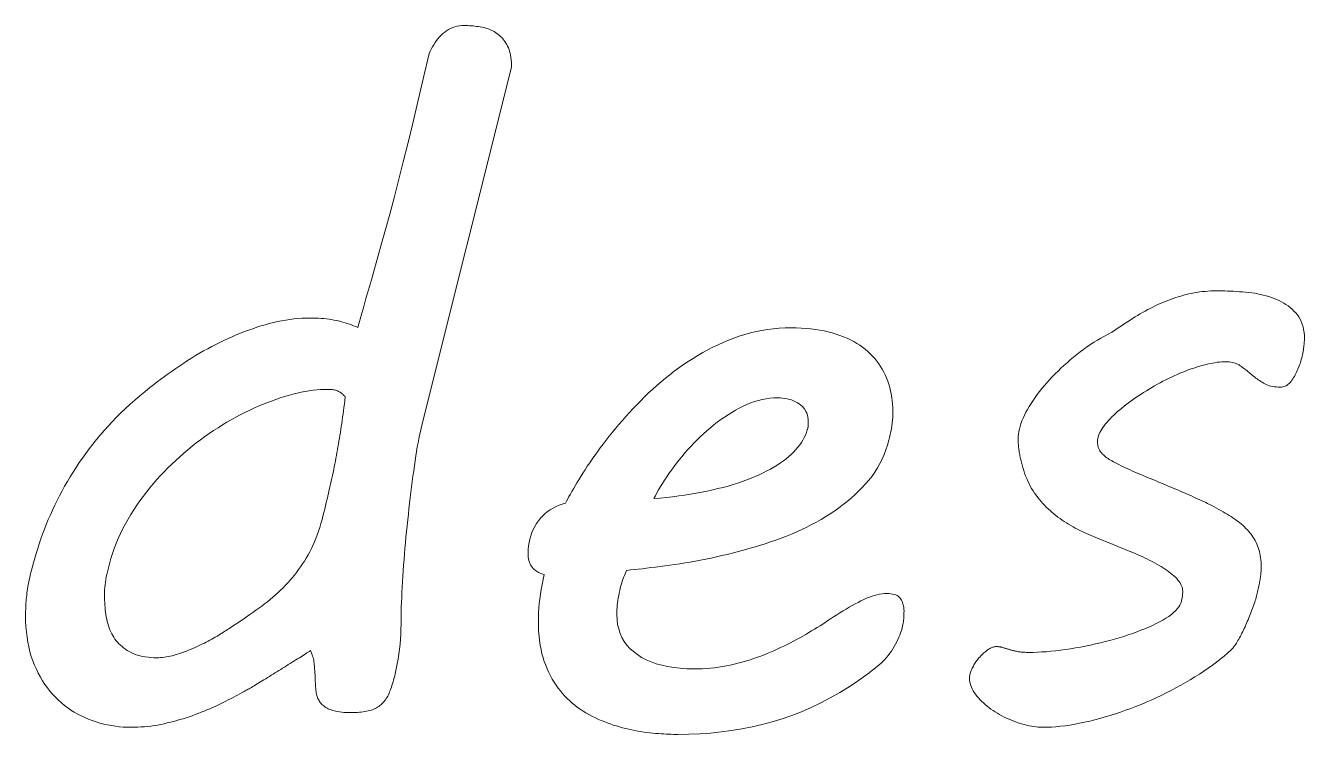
# Model space of a CAD drawing. Extents: x 120.6 to 167.1, y 73.5 to 127.9.
# Drawn here: x 127.3 to 135.59, y 113.66 to 118.26 of the extents above; entities that cross this region are included whole.
import ezdxf

# ---------------------------------------------------------------- set-up
doc = ezdxf.new("R2010")
doc.units = 0

msp = doc.modelspace()

# ---------------------------------------------------------------- linework, layer by layer
at = {"color": 7, "lineweight": 13}
for points in [[(127.330482, 114.70887), (127.338249, 114.740089), (127.346497, 114.771309), (127.355247, 114.802528), (127.364479, 114.833748), (127.374207, 114.864967), (127.384422, 114.896179), (127.395134, 114.927399), (127.406334, 114.958618), (127.41803, 114.989838), (127.430214, 115.021057), (127.442947, 115.052246), (127.456284, 115.083374), (127.47023, 115.114449), (127.484787, 115.145462), (127.499947, 115.176422), (127.515717, 115.207321), (127.532089, 115.238167), (127.549072, 115.268951), (127.566658, 115.299675), (127.584854, 115.330345), (127.603706, 115.360916), (127.623245, 115.391335), (127.643478, 115.421616), (127.664406, 115.451752), (127.686028, 115.481743), (127.708344, 115.511581), (127.731354, 115.541283), (127.755051, 115.570839), (127.779449, 115.60025), (127.804543, 115.629517), (127.830414, 115.658585), (127.857147, 115.687386), (127.88475, 115.715935), (127.913223, 115.744217), (127.942566, 115.77224), (127.972771, 115.800003), (128.003845, 115.827507), (128.035782, 115.854752), (128.068588, 115.881737), (128.102264, 115.908463), (128.125519, 115.926857), (128.149033, 115.945053), (128.172806, 115.963051), (128.196854, 115.980843), (128.221146, 115.998428), (128.245697, 116.015816), (128.270508, 116.032997), (128.295593, 116.04998), (128.320923, 116.066765), (128.346527, 116.083344), (128.372284, 116.099602), (128.398148, 116.115425), (128.424088, 116.130814), (128.450119, 116.145775), (128.476242, 116.160301), (128.502441, 116.174393), (128.528732, 116.188049), (128.555099, 116.201279), (128.581573, 116.214066), (128.608124, 116.226425), (128.63472, 116.238319), (128.661362, 116.249718), (128.688034, 116.260635), (128.714722, 116.271057), (128.74144, 116.280983), (128.768204, 116.290421), (128.794983, 116.29937), (128.821793, 116.307823), (128.848633, 116.315788), (128.875504, 116.323257), (128.902328, 116.330124), (128.929092, 116.336266), (128.95575, 116.341682), (128.98233, 116.346382), (129.00882, 116.350357), (129.035233, 116.353607), (129.061554, 116.35614), (129.087784, 116.357941), (129.113922, 116.359024), (129.139984, 116.35939), (129.158844, 116.35923), (129.177277, 116.358749), (129.195267, 116.357956), (129.21283, 116.356842), (129.22995, 116.355415), (129.246643, 116.353668), (129.262909, 116.351601), (129.278732, 116.349213), (129.294128, 116.346512), (129.309082, 116.343491), (129.323746, 116.340179), (129.338272, 116.336609), (129.352661, 116.332779), (129.366898, 116.32869), (129.380981, 116.324341), (129.394928, 116.319733), (129.408737, 116.314857), (129.422394, 116.309731), (129.435913, 116.304337), (129.44928, 116.298691), (129.456024, 116.322334), (129.464706, 116.352798), (129.475327, 116.390083), (129.4879, 116.434196), (129.502396, 116.48513), (129.518829, 116.542885), (129.537186, 116.60746), (129.557495, 116.678856), (129.579742, 116.757072), (129.603928, 116.842117), (129.629639, 116.934036), (129.656464, 117.03289), (129.684433, 117.138687), (129.713531, 117.251419), (129.743759, 117.371086), (129.775101, 117.497696), (129.807571, 117.631241), (129.841171, 117.771721), (129.875916, 117.919144), (129.911774, 118.073502), (129.918381, 118.088844), (129.925522, 118.103676), (129.933182, 118.117981), (129.94136, 118.131775), (129.950073, 118.145042), (129.95929, 118.157784), (129.969025, 118.170013), (129.979294, 118.181717), (129.990067, 118.192909), (130.001373, 118.203575), (130.013168, 118.213463), (130.025421, 118.222305), (130.038147, 118.23011), (130.051331, 118.23687), (130.064972, 118.242599), (130.079071, 118.247276), (130.093643, 118.250923), (130.108673, 118.253525), (130.124161, 118.255081), (130.140121, 118.2556), (130.151657, 118.255501), (130.163132, 118.255196), (130.174545, 118.254692), (130.185913, 118.253983), (130.197205, 118.253075), (130.20845, 118.251961), (130.219635, 118.250648), (130.230774, 118.24913), (130.241837, 118.247406), (130.252853, 118.245483), (130.263718, 118.243263), (130.274353, 118.240631), (130.28476, 118.237595), (130.294937, 118.234154), (130.304886, 118.230309), (130.31459, 118.226059), (130.324081, 118.221405), (130.333328, 118.216347), (130.342346, 118.210884), (130.351135, 118.205017), (130.359634, 118.19873), (130.367783, 118.192009), (130.37558, 118.18486), (130.383041, 118.177269), (130.390152, 118.16925), (130.396927, 118.160789), (130.403336, 118.151901), (130.409409, 118.142586), (130.415131, 118.132828), (130.420502, 118.122635), (130.425446, 118.111916), (130.429871, 118.100555), (130.433777, 118.088554), (130.437149, 118.075928), (130.440018, 118.06266), (130.442352, 118.048752), (130.444183, 118.034218), (130.44548, 118.019043), (130.446259, 118.003227), (130.446518, 117.986778), (129.865524, 115.665649), (129.860336, 115.645317), (129.855225, 115.623627), (129.850174, 115.600571), (129.845169, 115.576157), (129.840225, 115.550392), (129.835342, 115.523262), (129.830505, 115.494774), (129.825745, 115.464928), (129.82103, 115.433723), (129.816376, 115.401161), (129.811783, 115.367737), (129.807236, 115.333931), (129.802765, 115.299751), (129.79834, 115.26519), (129.793976, 115.230263), (129.789673, 115.194954), (129.785416, 115.159271), (129.781235, 115.123207), (129.7771, 115.086769), (129.773026, 115.049957), (129.769058, 115.013008), (129.765274, 114.976135), (129.761658, 114.939354), (129.758224, 114.902657), (129.754959, 114.866051), (129.751862, 114.829529), (129.748947, 114.793091), (129.746201, 114.756744), (129.743622, 114.720482), (129.741226, 114.684303), (129.739029, 114.648674), (129.737061, 114.614059), (129.735321, 114.58046), (129.733826, 114.547867), (129.732544, 114.516289), (129.731506, 114.485718), (129.730698, 114.456161), (129.730118, 114.42762), (129.729782, 114.400085), (129.72966, 114.373566), (129.729279, 114.341225), (129.728149, 114.308937), (129.726273, 114.276703), (129.723648, 114.24453), (129.720261, 114.212418), (129.716125, 114.180359), (129.711243, 114.148361), (129.705612, 114.116425), (129.699219, 114.084541), (129.692078, 114.052711), (129.688599, 114.039055), (129.685089, 114.025833), (129.681549, 114.013039), (129.677979, 114.000687), (129.674377, 113.988762), (129.670746, 113.977272), (129.667099, 113.966209), (129.663406, 113.955589), (129.659698, 113.945404), (129.655945, 113.935646), (129.652069, 113.926277), (129.647919, 113.917259), (129.643509, 113.908592), (129.63884, 113.900269), (129.633911, 113.892288), (129.628723, 113.884659), (129.623276, 113.877373), (129.617569, 113.870438), (129.611588, 113.863846), (129.605362, 113.857597), (129.598846, 113.8517), (129.59201, 113.846153), (129.584854, 113.84095), (129.577393, 113.836098), (129.569595, 113.831581), (129.561493, 113.827423), (129.553055, 113.823608), (129.544312, 113.820137), (129.535248, 113.817017), (129.525879, 113.81424), (129.516083, 113.811768), (129.505814, 113.809555), (129.495041, 113.80761), (129.483795, 113.805916), (129.472031, 113.804489), (129.459793, 113.803314), (129.447067, 113.802406), (129.433838, 113.801758), (129.42012, 113.801361), (129.405914, 113.801231), (129.389526, 113.801407), (129.373886, 113.801926), (129.359009, 113.802795), (129.344864, 113.804008), (129.331482, 113.805573), (129.318848, 113.80748), (129.306976, 113.809731), (129.295837, 113.812332), (129.285461, 113.815285), (129.275833, 113.818581), (129.266815, 113.822174), (129.25827, 113.826035), (129.250168, 113.830154), (129.242538, 113.834534), (129.235367, 113.839172), (129.228668, 113.84407), (129.222427, 113.849228), (129.216644, 113.854652), (129.211319, 113.860329), (129.206467, 113.866272), (129.202026, 113.872429), (129.197968, 113.878761), (129.19429, 113.885262), (129.190979, 113.891937), (129.188034, 113.898788), (129.185486, 113.905815), (129.183304, 113.91301), (129.181488, 113.92038), (129.180054, 113.927925), (129.179001, 113.935646), (129.178162, 113.943504), (129.177383, 113.951485), (129.176666, 113.959579), (129.175995, 113.967789), (129.1754, 113.976112), (129.17485, 113.98455), (129.174347, 113.993111), (129.17392, 114.001785), (129.173538, 114.010567), (129.173218, 114.01947), (129.172913, 114.028465), (129.172531, 114.037506), (129.172104, 114.046616), (129.1716, 114.055779), (129.171051, 114.064995), (129.170456, 114.07428), (129.169785, 114.083611), (129.169067, 114.09301), (129.168289, 114.102463), (129.16745, 114.111969), (129.166412, 114.121468), (129.16507, 114.130875), (129.163406, 114.140198), (129.161438, 114.149429), (129.159134, 114.158577), (129.156525, 114.167641), (129.15358, 114.17662), (129.15033, 114.185509), (129.146759, 114.194305), (129.142868, 114.203026), (129.135681, 114.198257), (129.12796, 114.193192), (129.11972, 114.187851), (129.110962, 114.182213), (129.101685, 114.176285), (129.091888, 114.170074), (129.081558, 114.163567), (129.070724, 114.156776), (129.059372, 114.149689), (129.047485, 114.142319), (129.035324, 114.134789), (129.023148, 114.127235), (129.010941, 114.119644), (128.998688, 114.11203), (128.98642, 114.104385), (128.974121, 114.09671), (128.961792, 114.089005), (128.949432, 114.081276), (128.937057, 114.073509), (128.924637, 114.06572), (128.912277, 114.057976), (128.90007, 114.050346), (128.888, 114.042831), (128.876068, 114.035431), (128.864288, 114.028145), (128.852661, 114.020973), (128.841171, 114.013924), (128.829819, 114.006981), (128.818619, 114.00016), (128.807571, 113.993454), (128.796875, 113.987), (128.786758, 113.980911), (128.777222, 113.975204), (128.76825, 113.969872), (128.759872, 113.964912), (128.752075, 113.960327), (128.744843, 113.956123), (128.73819, 113.952293), (128.732117, 113.948837), (128.726639, 113.945763), (128.713165, 113.938202), (128.699341, 113.930557), (128.685181, 113.922829), (128.67067, 113.915009), (128.655807, 113.907104), (128.64061, 113.899109), (128.625061, 113.891029), (128.609161, 113.882866), (128.592911, 113.874611), (128.576324, 113.866272), (128.559433, 113.857948), (128.542267, 113.849739), (128.524857, 113.841644), (128.507187, 113.833664), (128.489243, 113.825806), (128.471054, 113.818054), (128.452591, 113.810425), (128.433868, 113.80291), (128.414902, 113.795509), (128.39566, 113.788223), (128.376205, 113.781128), (128.356583, 113.774292), (128.336777, 113.767715), (128.316803, 113.761398), (128.296661, 113.755348), (128.276337, 113.74955), (128.255844, 113.744019), (128.235184, 113.738739), (128.21434, 113.733727), (128.193329, 113.728966), (128.172211, 113.724579), (128.151062, 113.720642), (128.129883, 113.717178), (128.108688, 113.714172), (128.087448, 113.711624), (128.066193, 113.709541), (128.044907, 113.707924), (128.02359, 113.706772), (128.002243, 113.706078), (127.980865, 113.705849), (127.954926, 113.706276), (127.929123, 113.707581), (127.903473, 113.709747), (127.87796, 113.712784), (127.852592, 113.716682), (127.827377, 113.721451), (127.802299, 113.727089), (127.777367, 113.733597), (127.752579, 113.740967), (127.727943, 113.749207), (127.703629, 113.758339), (127.67984, 113.768394), (127.65657, 113.779381), (127.63382, 113.79129), (127.611595, 113.804123), (127.58989, 113.817886), (127.568695, 113.832565), (127.548027, 113.848175), (127.527885, 113.864708), (127.508255, 113.882172), (127.489281, 113.900566), (127.471085, 113.919922), (127.453667, 113.940224), (127.437035, 113.961487), (127.421181, 113.983704), (127.406105, 114.006866), (127.391808, 114.030991), (127.378296, 114.056068), (127.365562, 114.0821), (127.353607, 114.109077), (127.342628, 114.137016), (127.332802, 114.165909), (127.324127, 114.195755), (127.316612, 114.226555), (127.310249, 114.258308), (127.305046, 114.291016), (127.301003, 114.324677), (127.298111, 114.359291), (127.296379, 114.394859), (127.295799, 114.431381), (127.295868, 114.444664), (127.296089, 114.457916), (127.296448, 114.471138), (127.296959, 114.484337), (127.297607, 114.497498), (127.298401, 114.510635), (127.299339, 114.523743), (127.300423, 114.536827), (127.301651, 114.549881), (127.303024, 114.562897), (127.304604, 114.576065), (127.306435, 114.589554), (127.308533, 114.603355), (127.31089, 114.61747), (127.313507, 114.631912), (127.316383, 114.646667), (127.319519, 114.661743), (127.322914, 114.677132), (127.326569, 114.692848)], [(133.588577, 114.229042), (133.593155, 114.228981), (133.597656, 114.228806), (133.602051, 114.228516), (133.606384, 114.228111), (133.610611, 114.227592), (133.614761, 114.226959), (133.61882, 114.226204), (133.622803, 114.225342), (133.626678, 114.224358), (133.630493, 114.223259), (133.634293, 114.222084), (133.638168, 114.220886), (133.642151, 114.219658), (133.64621, 114.218399), (133.65036, 114.217117), (133.654587, 114.215797), (133.65892, 114.214455), (133.66333, 114.213081), (133.667816, 114.211678), (133.672394, 114.210251), (133.677078, 114.208817), (133.681885, 114.20742), (133.686798, 114.206047), (133.691818, 114.204697), (133.696976, 114.203384), (133.702225, 114.202095), (133.707611, 114.200844), (133.713104, 114.199615), (133.718704, 114.19841), (133.724426, 114.197243), (133.730377, 114.196144), (133.736679, 114.19516), (133.743332, 114.19429), (133.750336, 114.193542), (133.757675, 114.192909), (133.765366, 114.192383), (133.773392, 114.191978), (133.781784, 114.191689), (133.790512, 114.191521), (133.799591, 114.19146), (133.827057, 114.19175), (133.855133, 114.192619), (133.883835, 114.194061), (133.913132, 114.196083), (133.943024, 114.198685), (133.973541, 114.201866), (134.004654, 114.205627), (134.036377, 114.209961), (134.06871, 114.214874), (134.101654, 114.220367), (134.134705, 114.226318), (134.167374, 114.23262), (134.199677, 114.239273), (134.231613, 114.246269), (134.263153, 114.253609), (134.294327, 114.261299), (134.325134, 114.269333), (134.35556, 114.277718), (134.385605, 114.286446), (134.415283, 114.295525), (134.444336, 114.304901), (134.472565, 114.314545), (134.499954, 114.32444), (134.526505, 114.334602), (134.552216, 114.345024), (134.577087, 114.355705), (134.60112, 114.366646), (134.624329, 114.377846), (134.646683, 114.389305), (134.668198, 114.401024), (134.688385, 114.412926), (134.706757, 114.424904), (134.723312, 114.436974), (134.738037, 114.449127), (134.750946, 114.461365), (134.762024, 114.473694), (134.771286, 114.486115), (134.778732, 114.498611), (134.784363, 114.5112), (134.788162, 114.52388), (134.78981, 114.530724), (134.791275, 114.537407), (134.792587, 114.543907), (134.793716, 114.55024), (134.794662, 114.556396), (134.795441, 114.562378), (134.796051, 114.568192), (134.796478, 114.573822), (134.796738, 114.579292), (134.796829, 114.584579), (134.796356, 114.59436), (134.794922, 114.604057), (134.792542, 114.61367), (134.7892, 114.623199), (134.784912, 114.632637), (134.779663, 114.641983), (134.773468, 114.651253), (134.766312, 114.660431), (134.758194, 114.669518), (134.74913, 114.67852), (134.739349, 114.687439), (134.72908, 114.696274), (134.718307, 114.705017), (134.707047, 114.713669), (134.695297, 114.722244), (134.68306, 114.730728), (134.670319, 114.73912), (134.657104, 114.747437), (134.643387, 114.755653), (134.629181, 114.763794), (134.614609, 114.771828), (134.599808, 114.779747), (134.584778, 114.787552), (134.569519, 114.795242), (134.554016, 114.802818), (134.5383, 114.810272), (134.522339, 114.817619), (134.506149, 114.824844), (134.489731, 114.831955), (134.473083, 114.838951), (134.456436, 114.845825), (134.440018, 114.852592), (134.423828, 114.859238), (134.407883, 114.865776), (134.392151, 114.872192), (134.376663, 114.878494), (134.361389, 114.884674), (134.346359, 114.890747), (134.331558, 114.896706), (134.317001, 114.902542), (134.218719, 114.943008), (134.20372, 114.948921), (134.188766, 114.955093), (134.173889, 114.961525), (134.159058, 114.968216), (134.144287, 114.975166), (134.129578, 114.982376), (134.114914, 114.989853), (134.100327, 114.997581), (134.085785, 115.005577), (134.071304, 115.013824), (134.056946, 115.022339), (134.042801, 115.031113), (134.028854, 115.040146), (134.015106, 115.049438), (134.001556, 115.05899), (133.98822, 115.06881), (133.975082, 115.07888), (133.962143, 115.089218), (133.949417, 115.099808), (133.93689, 115.110664), (133.924606, 115.121834), (133.912613, 115.133385), (133.900894, 115.145309), (133.889481, 115.157608), (133.878357, 115.17028), (133.867508, 115.183334), (133.856964, 115.196754), (133.846695, 115.210564), (133.836731, 115.224739), (133.827042, 115.239296), (133.817749, 115.25425), (133.808945, 115.269646), (133.800644, 115.285469), (133.792816, 115.301727), (133.785492, 115.31842), (133.778656, 115.335548), (133.772308, 115.353111), (133.766464, 115.371101), (133.761093, 115.389534), (133.756226, 115.408394), (133.753952, 115.416489), (133.75177, 115.424576), (133.74968, 115.432671), (133.747665, 115.440765), (133.745743, 115.44886), (133.743912, 115.456955), (133.742157, 115.46505), (133.740494, 115.473137), (133.738922, 115.481232), (133.737442, 115.489326), (133.736069, 115.497482), (133.734833, 115.505745), (133.733749, 115.51413), (133.732819, 115.522629), (133.73201, 115.531242), (133.731369, 115.53997), (133.730865, 115.548813), (133.730499, 115.557777), (133.730286, 115.566849), (133.730209, 115.576042), (133.730713, 115.591293), (133.732239, 115.606972), (133.734756, 115.623085), (133.738312, 115.639633), (133.742859, 115.656616), (133.748428, 115.674034), (133.75499, 115.691887), (133.762589, 115.710167), (133.771179, 115.728882), (133.780792, 115.748032), (133.79126, 115.767387), (133.802414, 115.786713), (133.81427, 115.806007), (133.826813, 115.825272), (133.840057, 115.844505), (133.853989, 115.863716), (133.868607, 115.882896), (133.883926, 115.902046), (133.899948, 115.921165), (133.916656, 115.940254), (133.933945, 115.959244), (133.951691, 115.978065), (133.969894, 115.996712), (133.988571, 116.015182), (134.007706, 116.033478), (134.027298, 116.051598), (134.047363, 116.06955), (134.067886, 116.087326), (134.088867, 116.104935), (134.110321, 116.12236), (134.132095, 116.13942), (134.154083, 116.155891), (134.17627, 116.171791), (134.198654, 116.187111), (134.221252, 116.201851), (134.244034, 116.216019), (134.267029, 116.229599), (134.290222, 116.242607), (134.313629, 116.255043), (134.337234, 116.266891), (134.354523, 116.278915), (134.371689, 116.29071), (134.388733, 116.302269), (134.405685, 116.313606), (134.422501, 116.324699), (134.439209, 116.335571), (134.455795, 116.346207), (134.472275, 116.356613), (134.488632, 116.366791), (134.504883, 116.376732), (134.521088, 116.386414), (134.537323, 116.395813), (134.553574, 116.404915), (134.56987, 116.413734), (134.586182, 116.422256), (134.602524, 116.430496), (134.618896, 116.438446), (134.6353, 116.446106), (134.651733, 116.453476), (134.668198, 116.460556), (134.684708, 116.467354), (134.701263, 116.473854), (134.717896, 116.480072), (134.734573, 116.485992), (134.751312, 116.491631), (134.768097, 116.496979), (134.784958, 116.502037), (134.801865, 116.506805), (134.818832, 116.511292), (134.835846, 116.51548), (134.853012, 116.519325), (134.870361, 116.522766), (134.887924, 116.525803), (134.905685, 116.528427), (134.92366, 116.530655), (134.941818, 116.532478), (134.96019, 116.53389), (134.97876, 116.534904), (134.997543, 116.535515), (135.01651, 116.535713), (135.033997, 116.535629), (135.051773, 116.53537), (135.069839, 116.534935), (135.088196, 116.534325), (135.106842, 116.533546), (135.125778, 116.532593), (135.145004, 116.531464), (135.164505, 116.530167), (135.184311, 116.528687), (135.204407, 116.527039), (135.224457, 116.525078), (135.244171, 116.522652), (135.26355, 116.51976), (135.282562, 116.516403), (135.301239, 116.512589), (135.319565, 116.508308), (135.33754, 116.503571), (135.355179, 116.498367), (135.372467, 116.492699), (135.389404, 116.486572), (135.405884, 116.479912), (135.421829, 116.472641), (135.437225, 116.464767), (135.452072, 116.456284), (135.466354, 116.447189), (135.480103, 116.437492), (135.493301, 116.427185), (135.505951, 116.416275), (135.518036, 116.404755), (135.529587, 116.392632), (135.540298, 116.379784), (135.549881, 116.366096), (135.558334, 116.35157), (135.565659, 116.336205), (135.571869, 116.320007), (135.576935, 116.302963), (135.580887, 116.285088), (135.58371, 116.266373), (135.585388, 116.246819), (135.585953, 116.226425), (135.585876, 116.219864), (135.585602, 116.212898), (135.585175, 116.205521), (135.584564, 116.197746), (135.583786, 116.189568), (135.58284, 116.180984), (135.581711, 116.171997), (135.580414, 116.162598), (135.578934, 116.152802), (135.577286, 116.142593), (135.575439, 116.132187), (135.573349, 116.12178), (135.571045, 116.111382), (135.568497, 116.100975), (135.56572, 116.090569), (135.562714, 116.080162), (135.559479, 116.069756), (135.556015, 116.059349), (135.552307, 116.048943), (135.548386, 116.038536), (135.54425, 116.028275), (135.539932, 116.018303), (135.535461, 116.008621), (135.530807, 115.999222), (135.52597, 115.99012), (135.520981, 115.9813), (135.515808, 115.972778), (135.510452, 115.964539), (135.504929, 115.956589), (135.499237, 115.948929), (135.493347, 115.941788), (135.487213, 115.935402), (135.48085, 115.929764), (135.474258, 115.924881), (135.467438, 115.920746), (135.460388, 115.917366), (135.45311, 115.914734), (135.445587, 115.912857), (135.437851, 115.911728), (135.429871, 115.911354), (135.416794, 115.911613), (135.404205, 115.912392), (135.392059, 115.913689), (135.380386, 115.915512), (135.369171, 115.917854), (135.358414, 115.920715), (135.348114, 115.924095), (135.338287, 115.928001), (135.328934, 115.932426), (135.320023, 115.937363), (135.311432, 115.942612), (135.303024, 115.947945), (135.294785, 115.953362), (135.286728, 115.95887), (135.278839, 115.964462), (135.271118, 115.970146), (135.263565, 115.975914), (135.256195, 115.981766), (135.249008, 115.987701), (135.241974, 115.993729), (135.235016, 115.999756), (135.227982, 116.005699), (135.220901, 116.011551), (135.21376, 116.017319), (135.206573, 116.023003), (135.19931, 116.028595), (135.192001, 116.034096), (135.184631, 116.03952), (135.1772, 116.044853), (135.169708, 116.050095), (135.162018, 116.055038), (135.153992, 116.059464), (135.145599, 116.063362), (135.136871, 116.06675), (135.127808, 116.069611), (135.118378, 116.071953), (135.108612, 116.073769), (135.098495, 116.075073), (135.088028, 116.075851), (135.077209, 116.076111), (135.063705, 116.075867), (135.049759, 116.075134), (135.03537, 116.073898), (135.020569, 116.072182), (135.00531, 116.069969), (134.989624, 116.067268), (134.973511, 116.064072), (134.95697, 116.060387), (134.939987, 116.056213), (134.922577, 116.051544), (134.904892, 116.046455), (134.887131, 116.041023), (134.869278, 116.03524), (134.851349, 116.029114), (134.833328, 116.022636), (134.815216, 116.015816), (134.797012, 116.008644), (134.778732, 116.001129), (134.760361, 115.993271), (134.741913, 115.985062), (134.72345, 115.976547), (134.705078, 115.967773), (134.686798, 115.95874), (134.66861, 115.949448), (134.650497, 115.939896), (134.632477, 115.930084), (134.614532, 115.920006), (134.596695, 115.909676), (134.578918, 115.899078), (134.561249, 115.888229), (134.543793, 115.877213), (134.526672, 115.866142), (134.509918, 115.855011), (134.4935, 115.843826), (134.477417, 115.832581), (134.4617, 115.821281), (134.44632, 115.809921), (134.43129, 115.7985), (134.416611, 115.787025), (134.402267, 115.775497), (134.388382, 115.763947), (134.375046, 115.752426), (134.362244, 115.740936), (134.350006, 115.729477), (134.338318, 115.71804), (134.327179, 115.706642), (134.316574, 115.695267), (134.306534, 115.683922), (134.297043, 115.672607), (134.288086, 115.661316), (134.279846, 115.650146), (134.272476, 115.639175), (134.265976, 115.62841), (134.260345, 115.617844), (134.255569, 115.607483), (134.251663, 115.597321), (134.248642, 115.587364), (134.24646, 115.577606), (134.245163, 115.568054), (134.244736, 115.558701), (134.245056, 115.549049), (134.246002, 115.539742), (134.247589, 115.530777), (134.249817, 115.522163), (134.252686, 115.513901), (134.25618, 115.505974), (134.260315, 115.498405), (134.265076, 115.49118), (134.270493, 115.484299), (134.276535, 115.477768), (134.283066, 115.471489), (134.289948, 115.465393), (134.297165, 115.459465), (134.304733, 115.453712), (134.312668, 115.448135), (134.320923, 115.442734), (134.329544, 115.4375), (134.338501, 115.432442), (134.347809, 115.427559), (134.357468, 115.422844), (134.370377, 115.415909), (134.383652, 115.408966), (134.397308, 115.402031), (134.411346, 115.395096), (134.425751, 115.388161), (134.440536, 115.381218), (134.455704, 115.374283), (134.471237, 115.367348), (134.487152, 115.360405), (134.503433, 115.35347), (134.519928, 115.346535), (134.536453, 115.339592), (134.552994, 115.332657), (134.56958, 115.325722), (134.586182, 115.318787), (134.602814, 115.311844), (134.619476, 115.304909), (134.636169, 115.297974), (134.652893, 115.291031), (134.669647, 115.284096), (134.686371, 115.277161), (134.703003, 115.270226), (134.719559, 115.263283), (134.736008, 115.256348), (134.752396, 115.249413), (134.768677, 115.24247), (134.784882, 115.235535), (134.800995, 115.2286), (134.817017, 115.221657), (134.832962, 115.214722), (134.848648, 115.20784), (134.863892, 115.20108), (134.878708, 115.194427), (134.893082, 115.187897), (134.907028, 115.18148), (134.920547, 115.175179), (134.933624, 115.168991), (134.946274, 115.162926), (134.958481, 115.156967), (134.970261, 115.151131), (134.985718, 115.143051), (135.000854, 115.135002), (135.015656, 115.126976), (135.030151, 115.118988), (135.044342, 115.111023), (135.058197, 115.103088), (135.071747, 115.095184), (135.084961, 115.087303), (135.09787, 115.07946), (135.110458, 115.07164), (135.122696, 115.063766), (135.134567, 115.05574), (135.146057, 115.047577), (135.157166, 115.039268), (135.167908, 115.030807), (135.178268, 115.022209), (135.188263, 115.013466), (135.197876, 115.004578), (135.207108, 114.995544), (135.215958, 114.986366), (135.224426, 114.977005), (135.232498, 114.967407), (135.240158, 114.957581), (135.247406, 114.947517), (135.254257, 114.937225), (135.260712, 114.926704), (135.266754, 114.915955), (135.272385, 114.904968), (135.277618, 114.893753), (135.28244, 114.882309), (135.286835, 114.870544), (135.290771, 114.858376), (135.294235, 114.845802), (135.297241, 114.832817), (135.299789, 114.819435), (135.301865, 114.805649), (135.303497, 114.791458), (135.304642, 114.776855), (135.305344, 114.761856), (135.305573, 114.746452), (135.305511, 114.738937), (135.305344, 114.731422), (135.305054, 114.723907), (135.304642, 114.716385), (135.304123, 114.70887), (135.303497, 114.701355), (135.302734, 114.69384), (135.301865, 114.686325), (135.300888, 114.67881), (135.299789, 114.671295), (135.298584, 114.663666), (135.297241, 114.6558), (135.295807, 114.647705), (135.294235, 114.639381), (135.292572, 114.630829), (135.290771, 114.62204), (135.288864, 114.613022), (135.286835, 114.603775), (135.284698, 114.594292), (135.28244, 114.584579), (135.280579, 114.57576), (135.278458, 114.566658), (135.276077, 114.557266), (135.273422, 114.547577), (135.270523, 114.537605), (135.267365, 114.527344), (135.263931, 114.516792), (135.260254, 114.505959), (135.256302, 114.494827), (135.25209, 114.483406), (135.247726, 114.471863), (135.243317, 114.460342), (135.238831, 114.448853), (135.234283, 114.437393), (135.229691, 114.425957), (135.225037, 114.414558), (135.220322, 114.403183), (135.215561, 114.391838), (135.210724, 114.380516), (135.205841, 114.369232), (135.200912, 114.35807), (135.195953, 114.347145), (135.190979, 114.336449), (135.185959, 114.325989), (135.180908, 114.315758), (135.175842, 114.305756), (135.170746, 114.295982), (135.165604, 114.286446), (135.160446, 114.277138), (135.155258, 114.268059), (135.150146, 114.259407), (135.145203, 114.25135), (135.140427, 114.243912), (135.135834, 114.237076), (135.131409, 114.230843), (135.127167, 114.22522), (135.123093, 114.220207), (135.119186, 114.215797), (135.115463, 114.211998), (135.111908, 114.208801), (135.088959, 114.188126), (135.065186, 114.167702), (135.040619, 114.147537), (135.015244, 114.12764), (134.989059, 114.107994), (134.962051, 114.088615), (134.93425, 114.069496), (134.90564, 114.050629), (134.876205, 114.032028), (134.845978, 114.013687), (134.815201, 113.995712), (134.784164, 113.978195), (134.752884, 113.961143), (134.721329, 113.94455), (134.689514, 113.928421), (134.65744, 113.91275), (134.625122, 113.897545), (134.592529, 113.882805), (134.559677, 113.868523), (134.526566, 113.854706), (134.493317, 113.8414), (134.460083, 113.828636), (134.426834, 113.816422), (134.3936, 113.804764), (134.360352, 113.793648), (134.327118, 113.783081), (134.293869, 113.773064), (134.260635, 113.763596), (134.227386, 113.754684), (134.194153, 113.746315), (134.161179, 113.738625), (134.128769, 113.731743), (134.096893, 113.725677), (134.065582, 113.720413), (134.034805, 113.715965), (134.004578, 113.712318), (133.974915, 113.709488), (133.945786, 113.707466), (133.917221, 113.706253), (133.889191, 113.705849), (133.875168, 113.706123), (133.86087, 113.70694), (133.846268, 113.708313), (133.831375, 113.710236), (133.816208, 113.712708), (133.800735, 113.715729), (133.784988, 113.719299), (133.768951, 113.723419), (133.752609, 113.728088), (133.735992, 113.733307), (133.71936, 113.738968), (133.702988, 113.74498), (133.686859, 113.751343), (133.671005, 113.758049), (133.655411, 113.765099), (133.640076, 113.772499), (133.625015, 113.780251), (133.610199, 113.788345), (133.595642, 113.796783), (133.581345, 113.805573), (133.567413, 113.814659), (133.55394, 113.824013), (133.540939, 113.833626), (133.528397, 113.843491), (133.516312, 113.853622), (133.504684, 113.864014), (133.49353, 113.874672), (133.482834, 113.885582), (133.472595, 113.896751), (133.46283, 113.908188), (133.453766, 113.919746), (133.445663, 113.931313), (133.438507, 113.942871), (133.432312, 113.954437), (133.427063, 113.965996), (133.422775, 113.977562), (133.419434, 113.98912), (133.417053, 114.000687), (133.415619, 114.012245), (133.415131, 114.023811), (133.415314, 114.029663), (133.415833, 114.03566), (133.416702, 114.041801), (133.417908, 114.048088), (133.419479, 114.05452), (133.421387, 114.061096), (133.42363, 114.067818), (133.426239, 114.074684), (133.429184, 114.081688), (133.43248, 114.088844), (133.436035, 114.096016), (133.439758, 114.103065), (133.443665, 114.110008), (133.447739, 114.116829), (133.451996, 114.123535), (133.456421, 114.130119), (133.461014, 114.136597), (133.465775, 114.14296), (133.470718, 114.1492), (133.475845, 114.155327), (133.481079, 114.161316), (133.48642, 114.167122), (133.491837, 114.17276), (133.497345, 114.178223), (133.502945, 114.18351), (133.508621, 114.188629), (133.514389, 114.193573), (133.520233, 114.198341), (133.526184, 114.202934), (133.532211, 114.207359), (133.538239, 114.211479), (133.544174, 114.215164), (133.550034, 114.218414), (133.555786, 114.221237), (133.561478, 114.223618), (133.567062, 114.225571), (133.572571, 114.227089), (133.577988, 114.228172), (133.583328, 114.228821)], [(130.553467, 114.833168), (130.554138, 114.857651), (130.556137, 114.881386), (130.559464, 114.904366), (130.564117, 114.92659), (130.570099, 114.948067), (130.577408, 114.968796), (130.586044, 114.98877), (130.596024, 115.007988), (130.60733, 115.026459), (130.619949, 115.044182), (130.633682, 115.060944), (130.648285, 115.076553), (130.663742, 115.091003), (130.680084, 115.104301), (130.697281, 115.11644), (130.715347, 115.127426), (130.734283, 115.137253), (130.754074, 115.145927), (130.77475, 115.153442), (130.79628, 115.159805), (130.802994, 115.172966), (130.810394, 115.187035), (130.818481, 115.201988), (130.827271, 115.217842), (130.836746, 115.234596), (130.846924, 115.252243), (130.857788, 115.270782), (130.869354, 115.290222), (130.881607, 115.310562), (130.894562, 115.331795), (130.908173, 115.353661), (130.922424, 115.3759), (130.937317, 115.398521), (130.952835, 115.421516), (130.968994, 115.444885), (130.985794, 115.468628), (131.00322, 115.492752), (131.021286, 115.51725), (131.039978, 115.542122), (131.059326, 115.567375), (131.079254, 115.592827), (131.099731, 115.618301), (131.120758, 115.643814), (131.142334, 115.66935), (131.164474, 115.694916), (131.187149, 115.720512), (131.210373, 115.74614), (131.234146, 115.771797), (131.258469, 115.797478), (131.28334, 115.823189), (131.308746, 115.848686), (131.334686, 115.873718), (131.36113, 115.898285), (131.388092, 115.922394), (131.415588, 115.946037), (131.443588, 115.969223), (131.472122, 115.991943), (131.501175, 116.014198), (131.530746, 116.035995), (131.560837, 116.057327), (131.591415, 116.078033), (131.622467, 116.097969), (131.653976, 116.117119), (131.685944, 116.135483), (131.718369, 116.153076), (131.751266, 116.169884), (131.784622, 116.185913), (131.818451, 116.201157), (131.852722, 116.21563), (131.887466, 116.229317), (131.922668, 116.241943), (131.958298, 116.25325), (131.994354, 116.263222), (132.030838, 116.271866), (132.067764, 116.279175), (132.105133, 116.285156), (132.142929, 116.28981), (132.181152, 116.293137), (132.219818, 116.295135), (132.258911, 116.295799), (132.292007, 116.295395), (132.324234, 116.294174), (132.355606, 116.292152), (132.386093, 116.289322), (132.415726, 116.285683), (132.444489, 116.281227), (132.472382, 116.27597), (132.499405, 116.269897), (132.525558, 116.263016), (132.550858, 116.255325), (132.575287, 116.246918), (132.598846, 116.237869), (132.621536, 116.228188), (132.643356, 116.217865), (132.664307, 116.206909), (132.684402, 116.19532), (132.703629, 116.18309), (132.721985, 116.170227), (132.739471, 116.156731), (132.756088, 116.142593), (132.771866, 116.127869), (132.78685, 116.112595), (132.80101, 116.096764), (132.814362, 116.080391), (132.826904, 116.063469), (132.838638, 116.04599), (132.849564, 116.027969), (132.85968, 116.009399), (132.868988, 115.99028), (132.877487, 115.970604), (132.885178, 115.9505), (132.892059, 115.930084), (132.898132, 115.90934), (132.903397, 115.888283), (132.907837, 115.866905), (132.911484, 115.845215), (132.914322, 115.823204), (132.916336, 115.800873), (132.917557, 115.778229), (132.917953, 115.755257), (132.917694, 115.735687), (132.916916, 115.716293), (132.915619, 115.697075), (132.913803, 115.678024), (132.911453, 115.659149), (132.9086, 115.64045), (132.905212, 115.621918), (132.901306, 115.603561), (132.896881, 115.585381), (132.891937, 115.567375), (132.883163, 115.5354), (132.872986, 115.504242), (132.86142, 115.473892), (132.848465, 115.444351), (132.834137, 115.415619), (132.818405, 115.387695), (132.8013, 115.36058), (132.782791, 115.334274), (132.762909, 115.308784), (132.741638, 115.284096), (132.719284, 115.260117), (132.696136, 115.236748), (132.672211, 115.213989), (132.647522, 115.191833), (132.62204, 115.17028), (132.595779, 115.149338), (132.568741, 115.129005), (132.540909, 115.109276), (132.512314, 115.090157), (132.482925, 115.07164), (132.452896, 115.053734), (132.422348, 115.03643), (132.391266, 115.019737), (132.35968, 115.003654), (132.32756, 114.988174), (132.294922, 114.973305), (132.261765, 114.959038), (132.228104, 114.945381), (132.193909, 114.932327), (132.15918, 114.919884), (132.124207, 114.907944), (132.089233, 114.896416), (132.05426, 114.885284), (132.019287, 114.874557), (131.984299, 114.864243), (131.949326, 114.854324), (131.914352, 114.844818), (131.879379, 114.835709), (131.844406, 114.827011), (131.809433, 114.818718), (131.774582, 114.810806), (131.73999, 114.803276), (131.705673, 114.796127), (131.6716, 114.789345), (131.637802, 114.782944), (131.604248, 114.776917), (131.570969, 114.771263), (131.537949, 114.765991), (131.505173, 114.761093), (131.472672, 114.756569), (131.440735, 114.752335), (131.409653, 114.748299), (131.379456, 114.744469), (131.350113, 114.740845), (131.32164, 114.737419), (131.294037, 114.734192), (131.267303, 114.731171), (131.241425, 114.728355), (131.216431, 114.725739), (131.192291, 114.723328), (131.187164, 114.712646), (131.182175, 114.701416), (131.177338, 114.689636), (131.172638, 114.677307), (131.168076, 114.664429), (131.163666, 114.651001), (131.159409, 114.637032), (131.155289, 114.622505), (131.151321, 114.60743), (131.147491, 114.591805), (131.143921, 114.575951), (131.140717, 114.560181), (131.137909, 114.544502), (131.135468, 114.528908), (131.133392, 114.513397), (131.131699, 114.497978), (131.130386, 114.482643), (131.129456, 114.467392), (131.128891, 114.452232), (131.128693, 114.437157), (131.13002, 114.404381), (131.134018, 114.373108), (131.140671, 114.34333), (131.149963, 114.315063), (131.161942, 114.288292), (131.176559, 114.263031), (131.193848, 114.239273), (131.213791, 114.21701), (131.236404, 114.196259), (131.261658, 114.17701), (131.289261, 114.159431), (131.318893, 114.143707), (131.350555, 114.129837), (131.384216, 114.117805), (131.419922, 114.107635), (131.457642, 114.099312), (131.497391, 114.092834), (131.539154, 114.088211), (131.582947, 114.085434), (131.628769, 114.084511), (131.655823, 114.084816), (131.682648, 114.085724), (131.709244, 114.087242), (131.735596, 114.089363), (131.761734, 114.092094), (131.787628, 114.095436), (131.813293, 114.09938), (131.83873, 114.103935), (131.863937, 114.109093), (131.888916, 114.114861), (131.913651, 114.121101), (131.93811, 114.127693), (131.962326, 114.134636), (131.986267, 114.141914), (132.009964, 114.149551), (132.033386, 114.157524), (132.056549, 114.165848), (132.079468, 114.174522), (132.102112, 114.18354), (132.124496, 114.192909), (132.146622, 114.20253), (132.168488, 114.212334), (132.190094, 114.222305), (132.211441, 114.232452), (132.232529, 114.242767), (132.253357, 114.253258), (132.273926, 114.263931), (132.294235, 114.274765), (132.314285, 114.285782), (132.334061, 114.296967), (132.353546, 114.308228), (132.372681, 114.319458), (132.391464, 114.330658), (132.409912, 114.341827), (132.428009, 114.352974), (132.445755, 114.364082), (132.46315, 114.375168), (132.480209, 114.38623), (132.496918, 114.397255), (132.513275, 114.408257), (132.533997, 114.421913), (132.554504, 114.435135), (132.574799, 114.447929), (132.59491, 114.460281), (132.614807, 114.472206), (132.634506, 114.483696), (132.654007, 114.494751), (132.673309, 114.505379), (132.692398, 114.515564), (132.711288, 114.525322), (132.729858, 114.534386), (132.748001, 114.542488), (132.765701, 114.549644), (132.782974, 114.555847), (132.799805, 114.561096), (132.816208, 114.565384), (132.832184, 114.568726), (132.847717, 114.571106), (132.862823, 114.57254), (132.877487, 114.573013), (132.891418, 114.572655), (132.904312, 114.571571), (132.916168, 114.569763), (132.926971, 114.567238), (132.936752, 114.56398), (132.94548, 114.560005), (132.953171, 114.555313), (132.959808, 114.549889), (132.965424, 114.543747), (132.969986, 114.53688), (132.973831, 114.529617), (132.97728, 114.522255), (132.980316, 114.514816), (132.982941, 114.507286), (132.985168, 114.499664), (132.986984, 114.491966), (132.988403, 114.484177), (132.98941, 114.476295), (132.990021, 114.468338), (132.990219, 114.460281), (132.990204, 114.455673), (132.990173, 114.451096), (132.990097, 114.446541), (132.98999, 114.442017), (132.989868, 114.437523), (132.9897, 114.433052), (132.989517, 114.428619), (132.989304, 114.42421), (132.989059, 114.41983), (132.988785, 114.415482), (132.98848, 114.411217), (132.988144, 114.407097), (132.987778, 114.403122), (132.987396, 114.399292), (132.986969, 114.395607), (132.986526, 114.392067), (132.986053, 114.388672), (132.985535, 114.385422), (132.985001, 114.382309), (132.984436, 114.379349), (132.981262, 114.364319), (132.977509, 114.349289), (132.973175, 114.334251), (132.968262, 114.319221), (132.962769, 114.304192), (132.956696, 114.289162), (132.950043, 114.274132), (132.942825, 114.259102), (132.935013, 114.244072), (132.926636, 114.229042), (132.917725, 114.214211), (132.908356, 114.199783), (132.898529, 114.185768), (132.888245, 114.17215), (132.877487, 114.158943), (132.866272, 114.146133), (132.854599, 114.133736), (132.842453, 114.121742), (132.829849, 114.110146), (132.816788, 114.098961), (132.7565, 114.052917), (132.695908, 114.009583), (132.634995, 113.968971), (132.573746, 113.931076), (132.512192, 113.895897), (132.450317, 113.863441), (132.388138, 113.833694), (132.325623, 113.806671), (132.262802, 113.782356), (132.199646, 113.760765), (132.135925, 113.741547), (132.071365, 113.724342), (132.005966, 113.709167), (131.939728, 113.696014), (131.87265, 113.684891), (131.804749, 113.675781), (131.735992, 113.668701), (131.666397, 113.663643), (131.595978, 113.660606), (131.524704, 113.659599), (131.51059, 113.659683), (131.495972, 113.659943), (131.480865, 113.660378), (131.465271, 113.66098), (131.449188, 113.661766), (131.432617, 113.66272), (131.415543, 113.663841), (131.39798, 113.665146), (131.379929, 113.666618), (131.361389, 113.668266), (131.342529, 113.670174), (131.323517, 113.672432), (131.304367, 113.675034), (131.28508, 113.677979), (131.26564, 113.681274), (131.246048, 113.684914), (131.226318, 113.688904), (131.206451, 113.693245), (131.186432, 113.697922), (131.166275, 113.702957), (131.146072, 113.708389), (131.125916, 113.714287), (131.105835, 113.720642), (131.0858, 113.727463), (131.065826, 113.734749), (131.045914, 113.7425), (131.026047, 113.75071), (131.006256, 113.759377), (130.986511, 113.768509), (130.966827, 113.778107), (130.947388, 113.788254), (130.928375, 113.799034), (130.909805, 113.810455), (130.891663, 113.82251), (130.873962, 113.835197), (130.856689, 113.848526), (130.839859, 113.862488), (130.823456, 113.877083), (130.80748, 113.892319), (130.791946, 113.908188), (130.776917, 113.924751), (130.762466, 113.942062), (130.748581, 113.960129), (130.735291, 113.978943), (130.722565, 113.998512), (130.710434, 114.018837), (130.698868, 114.039909), (130.687881, 114.061729), (130.677475, 114.084305), (130.667648, 114.107635), (130.658585, 114.131828), (130.650482, 114.157005), (130.643326, 114.183167), (130.637131, 114.210304), (130.631882, 114.238434), (130.627594, 114.26754), (130.624252, 114.29763), (130.621857, 114.328705), (130.620438, 114.360764), (130.619949, 114.393799), (130.620331, 114.421288), (130.62146, 114.449417), (130.623337, 114.47818), (130.625961, 114.507576), (130.629349, 114.537605), (130.633484, 114.568275), (130.638367, 114.599579), (130.644012, 114.631523), (130.650391, 114.664101), (130.657532, 114.697311), (130.650055, 114.698738), (130.64267, 114.700722), (130.635376, 114.703247), (130.628159, 114.706329), (130.621033, 114.709953), (130.613998, 114.714134), (130.607056, 114.718857), (130.600189, 114.724136), (130.593399, 114.729958), (130.586716, 114.736336), (130.580399, 114.743286), (130.574753, 114.750847), (130.569763, 114.75901), (130.565445, 114.767784), (130.561783, 114.777161), (130.558792, 114.787148), (130.556458, 114.797745), (130.55481, 114.808945), (130.553802, 114.820755)], [(127.830551, 114.731995), (127.826164, 114.714714), (127.822227, 114.69754), (127.818764, 114.680489), (127.815758, 114.663551), (127.81321, 114.646729), (127.811127, 114.63002), (127.809509, 114.613426), (127.808357, 114.596947), (127.807663, 114.580589), (127.807434, 114.564346), (127.807571, 114.547684), (127.808006, 114.531219), (127.808731, 114.514961), (127.809746, 114.498901), (127.811043, 114.483047), (127.812637, 114.467392), (127.814514, 114.451942), (127.816681, 114.436699), (127.819138, 114.421654), (127.821884, 114.406807), (127.82502, 114.392258), (127.828644, 114.378075), (127.832764, 114.364273), (127.837379, 114.350845), (127.842476, 114.337799), (127.848068, 114.325119), (127.854156, 114.31282), (127.860733, 114.300896), (127.867798, 114.289352), (127.875359, 114.278175), (127.883423, 114.26741), (127.892006, 114.25708), (127.901115, 114.247177), (127.910736, 114.237709), (127.920883, 114.228676), (127.931549, 114.220078), (127.942741, 114.211914), (127.954445, 114.204178), (127.966675, 114.196884), (127.979416, 114.190018), (127.992821, 114.183701), (128.006989, 114.178047), (128.021957, 114.173065), (128.037689, 114.168739), (128.054214, 114.165085), (128.071518, 114.162094), (128.0896, 114.159767), (128.108459, 114.158104), (128.128098, 114.157104), (128.148514, 114.156776), (128.160172, 114.156975), (128.171982, 114.157585), (128.18399, 114.158592), (128.196152, 114.160011), (128.208496, 114.161835), (128.221008, 114.164055), (128.233704, 114.166687), (128.246567, 114.169724), (128.259598, 114.173164), (128.272812, 114.17701), (128.286102, 114.181152), (128.299347, 114.185509), (128.312576, 114.190056), (128.325775, 114.194817), (128.338928, 114.199768), (128.352066, 114.204933), (128.365173, 114.210297), (128.378265, 114.215858), (128.391312, 114.221626), (128.404327, 114.227592), (128.417252, 114.233688), (128.430008, 114.239845), (128.442581, 114.246063), (128.454971, 114.252335), (128.467209, 114.258667), (128.479263, 114.265053), (128.491135, 114.2715), (128.502838, 114.278008), (128.514374, 114.284569), (128.525742, 114.291183), (128.53685, 114.29776), (128.547653, 114.304192), (128.558121, 114.310478), (128.568283, 114.31662), (128.578125, 114.322624), (128.587646, 114.328476), (128.596863, 114.334183), (128.605743, 114.339745), (128.614319, 114.345169), (128.622574, 114.350441), (128.644379, 114.364868), (128.665878, 114.379234), (128.687042, 114.393539), (128.707901, 114.407791), (128.728439, 114.421982), (128.748657, 114.436119), (128.768555, 114.450195), (128.788147, 114.464218), (128.807404, 114.47818), (128.826355, 114.492081), (128.844955, 114.506073), (128.86319, 114.520294), (128.881027, 114.534744), (128.898499, 114.549431), (128.915604, 114.564346), (128.932327, 114.579491), (128.948669, 114.594872), (128.964645, 114.610481), (128.98024, 114.62632), (128.995453, 114.642387), (129.0103, 114.658768), (129.024765, 114.675514), (129.038864, 114.692642), (129.052567, 114.710144), (129.065918, 114.72802), (129.078873, 114.746277), (129.091461, 114.764908), (129.103683, 114.783913), (129.115509, 114.803291), (129.126984, 114.823051), (129.138031, 114.8433), (129.148651, 114.864151), (129.158844, 114.88562), (129.168594, 114.907684), (129.177917, 114.930367), (129.186813, 114.953644), (129.195267, 114.977539), (129.203293, 115.002037), (129.210876, 115.027138), (129.218033, 115.052849), (129.22374, 115.075775), (129.229309, 115.098289), (129.234726, 115.120407), (129.23999, 115.142113), (129.245132, 115.163414), (129.250122, 115.184311), (129.254959, 115.204811), (129.259659, 115.224899), (129.264206, 115.244583), (129.268616, 115.263863), (129.272903, 115.282898), (129.277115, 115.301842), (129.281235, 115.320709), (129.285263, 115.339478), (129.289215, 115.35817), (129.293076, 115.37677), (129.296844, 115.395279), (129.300522, 115.413712), (129.304123, 115.432053), (129.307632, 115.450302), (129.311081, 115.468559), (129.314453, 115.4869), (129.31778, 115.505325), (129.321045, 115.523842), (129.324265, 115.542442), (129.327408, 115.561127), (129.330505, 115.579903), (129.333542, 115.598763), (129.336517, 115.617714), (129.339432, 115.636749), (129.342331, 115.656029), (129.345215, 115.675713), (129.348099, 115.695801), (129.350998, 115.716293), (129.353882, 115.73719), (129.356781, 115.758499), (129.359665, 115.780205), (129.362564, 115.802315), (129.365448, 115.824837), (129.368332, 115.847755), (129.365341, 115.851212), (129.362152, 115.854637), (129.358749, 115.858032), (129.355164, 115.861404), (129.351364, 115.864738), (129.347351, 115.86805), (129.34314, 115.87133), (129.338745, 115.87458), (129.334122, 115.877808), (129.329315, 115.880997), (129.324158, 115.884018), (129.318512, 115.886726), (129.312363, 115.889107), (129.305725, 115.891174), (129.298599, 115.892921), (129.290985, 115.894356), (129.282883, 115.89547), (129.274277, 115.896263), (129.265182, 115.896736), (129.2556, 115.896896), (129.232254, 115.896507), (129.208435, 115.89534), (129.184158, 115.893387), (129.159409, 115.890656), (129.134201, 115.887146), (129.108536, 115.882851), (129.082397, 115.877777), (129.055817, 115.871925), (129.028748, 115.865288), (129.001236, 115.857872), (128.973419, 115.849739), (128.94545, 115.840935), (128.917343, 115.831467), (128.889084, 115.821335), (128.860687, 115.810539), (128.832138, 115.79908), (128.803452, 115.786957), (128.774612, 115.774162), (128.745636, 115.760712), (128.716522, 115.74659), (128.687378, 115.731819), (128.658356, 115.716408), (128.629456, 115.700371), (128.600662, 115.683693), (128.571991, 115.666374), (128.543427, 115.648422), (128.514984, 115.629837), (128.486664, 115.610619), (128.45845, 115.590759), (128.430344, 115.570267), (128.402512, 115.549202), (128.375076, 115.527657), (128.348053, 115.505615), (128.321426, 115.483086), (128.295212, 115.46006), (128.269409, 115.436546), (128.243988, 115.412537), (128.218994, 115.388039), (128.194397, 115.363052), (128.170197, 115.33757), (128.146515, 115.3116), (128.123428, 115.285141), (128.100952, 115.258186), (128.079086, 115.230736), (128.057831, 115.202797), (128.03717, 115.17437), (128.01712, 115.145447), (127.997688, 115.116035), (127.978859, 115.086136), (127.960632, 115.05574), (127.943199, 115.024925), (127.92675, 114.993767), (127.911285, 114.962257), (127.896805, 114.930405), (127.883308, 114.898209), (127.870789, 114.865654), (127.859261, 114.832764), (127.848709, 114.799522), (127.839142, 114.76593)], [(132.362976, 115.633858), (132.364075, 115.636719), (132.365051, 115.639519), (132.365921, 115.642265), (132.366669, 115.644958), (132.36731, 115.647583), (132.367828, 115.650162), (132.368225, 115.652672), (132.368515, 115.655128), (132.368698, 115.657532), (132.368744, 115.659874), (132.368744, 115.662209), (132.368744, 115.664612), (132.368744, 115.667068), (132.368744, 115.669586), (132.368744, 115.672157), (132.368744, 115.674789), (132.368744, 115.677475), (132.368744, 115.680222), (132.368744, 115.683022), (132.368744, 115.685883), (132.368179, 115.701103), (132.36644, 115.715546), (132.363556, 115.729202), (132.359497, 115.742081), (132.354294, 115.754173), (132.347946, 115.765495), (132.340424, 115.776031), (132.331757, 115.785782), (132.32193, 115.794762), (132.310944, 115.802956), (132.299149, 115.810371), (132.286896, 115.817001), (132.27417, 115.822853), (132.260986, 115.827927), (132.247345, 115.832222), (132.233246, 115.835732), (132.218674, 115.838463), (132.203644, 115.840416), (132.188141, 115.841583), (132.172195, 115.84198), (132.146805, 115.841309), (132.12149, 115.839317), (132.096268, 115.835991), (132.071136, 115.831337), (132.046097, 115.825356), (132.021133, 115.818047), (131.996262, 115.809402), (131.971466, 115.799431), (131.946777, 115.788124), (131.922165, 115.775497), (131.897736, 115.761864), (131.873596, 115.747574), (131.849747, 115.732613), (131.826187, 115.716988), (131.802917, 115.700699), (131.779938, 115.683746), (131.757248, 115.66613), (131.734848, 115.647842), (131.712738, 115.628899), (131.690918, 115.609283), (131.669479, 115.589195), (131.648529, 115.568817), (131.628082, 115.548149), (131.608124, 115.527191), (131.588654, 115.505951), (131.569687, 115.484413), (131.551193, 115.462593), (131.533203, 115.440475), (131.515701, 115.418076), (131.498688, 115.395386), (131.4823, 115.372765), (131.46666, 115.350578), (131.451782, 115.328827), (131.437637, 115.30751), (131.424255, 115.286629), (131.411621, 115.266174), (131.39975, 115.246155), (131.388611, 115.226578), (131.378235, 115.207428), (131.368607, 115.188705), (131.409897, 115.19239), (131.45047, 115.19651), (131.490372, 115.201065), (131.529556, 115.206055), (131.568069, 115.211472), (131.605865, 115.217323), (131.64299, 115.22361), (131.679413, 115.230331), (131.715134, 115.237488), (131.750168, 115.245071), (131.784409, 115.253082), (131.817749, 115.26149), (131.850204, 115.270309), (131.881744, 115.279526), (131.912399, 115.289154), (131.942154, 115.299187), (131.971024, 115.309624), (131.998993, 115.320457), (132.026062, 115.331703), (132.052231, 115.343353), (132.077469, 115.355347), (132.101715, 115.367638), (132.124985, 115.380211), (132.147278, 115.393074), (132.168579, 115.406219), (132.188904, 115.419662), (132.208237, 115.433395), (132.226593, 115.447411), (132.243973, 115.461723), (132.260361, 115.476318), (132.275696, 115.491165), (132.289902, 115.50621), (132.302979, 115.521454), (132.314926, 115.536903), (132.32576, 115.552559), (132.335449, 115.568413), (132.344025, 115.584473), (132.351471, 115.600731), (132.357788, 115.617195)]]:
    msp.add_lwpolyline(points, close=True, dxfattribs=at)

doc.saveas('drawing.dxf')
